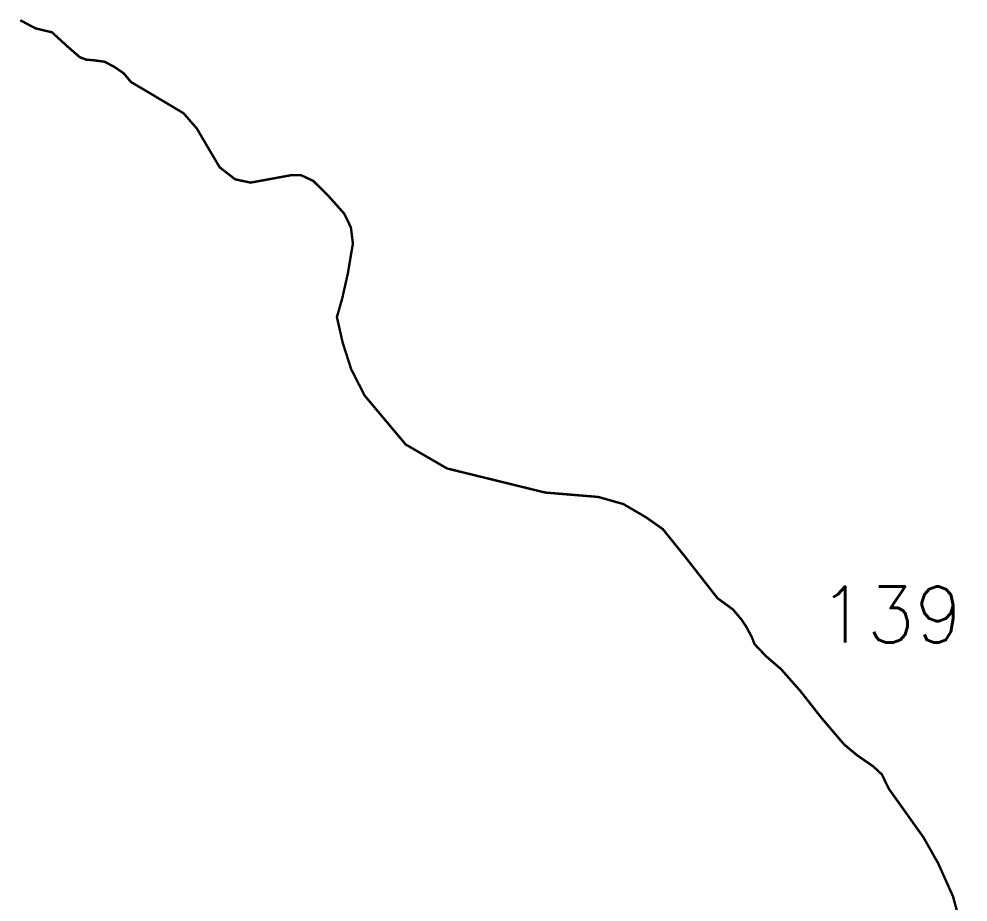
# Model space of a CAD drawing. Header units: metres. Extents: x 282509 to 286101, y 2026331 to 2029474.
# Drawn here: x 282509 to 283695, y 2028370 to 2029474 of the extents above; entities that cross this region are included whole.
import ezdxf

# ---------------------------------------------------------------- set-up
doc = ezdxf.new("R2010")
doc.units = ezdxf.units.M
doc.layers.add('NATURALLY PROTECTED', color=3, linetype='Continuous')
doc.styles.get("Standard").update_dxf_attribs({"font": 'simplex.shx'})

msp = doc.modelspace()

# ---------------------------------------------------------------- linework, layer by layer
at = {"layer": 'NATURALLY PROTECTED', "const_width": 3, "flags": 128}
msp.add_lwpolyline([(282510.5, 2029472.2), (282529.6, 2029462), (282550.3, 2029457), (282570.3, 2029438.7), (282584.8, 2029426.1), (282592.6, 2029422.9), (282603, 2029422), (282616.2, 2029420.2), (282628.5, 2029413.6), (282640, 2029405.7), (282649, 2029394.9), (282673.2, 2029380.6), (282714.8, 2029355.8), (282731.4, 2029336.6), (282745.9, 2029311.9), (282759.9, 2029288.2), (282779.3, 2029273.2), (282798.4, 2029269.1), (282849.3, 2029278.4), (282861.6, 2029278.4), (282876.8, 2029271.3), (282896.1, 2029252.1), (282915.4, 2029230.5), (282923.9, 2029213.2), (282926.4, 2029192.9), (282920.1, 2029155.5), (282912.8, 2029123.3), (282906.4, 2029101.1), (282913.6, 2029069.1), (282924.3, 2029035.7), (282941.2, 2029002.7), (282992.4, 2028941.7), (283044.1, 2028911.7), (283166.7, 2028881.6), (283233.1, 2028876.1), (283264.5, 2028867.2), (283292.9, 2028850.6), (283313.8, 2028835.9), (283341.4, 2028801.7), (283382.2, 2028749.5), (283401.5, 2028735.4), (283412, 2028723), (283418.2, 2028713.7), (283425.1, 2028700.9), (283428.4, 2028692.2), (283442.7, 2028677.1), (283461.6, 2028660.8), (283485.3, 2028634), (283512.3, 2028599.7), (283540.5, 2028566.6), (283556.7, 2028553.1), (283577, 2028539.1), (283587.8, 2028529), (283596.3, 2028511.3), (283639.6, 2028450.6), (283658.1, 2028417.9), (283676.6, 2028376.6), (283693.9, 2028312.5)], dxfattribs=at)

# ---------------------------------------------------------------- texts
at = {"insert": (283508.8, 2028764.1), "char_height": 70, "attachment_point": 1}
msp.add_mtext_dynamic_manual_height_columns('139', width=95.172, gutter_width=1, heights=[0], dxfattribs=at)

doc.saveas('drawing.dxf')
